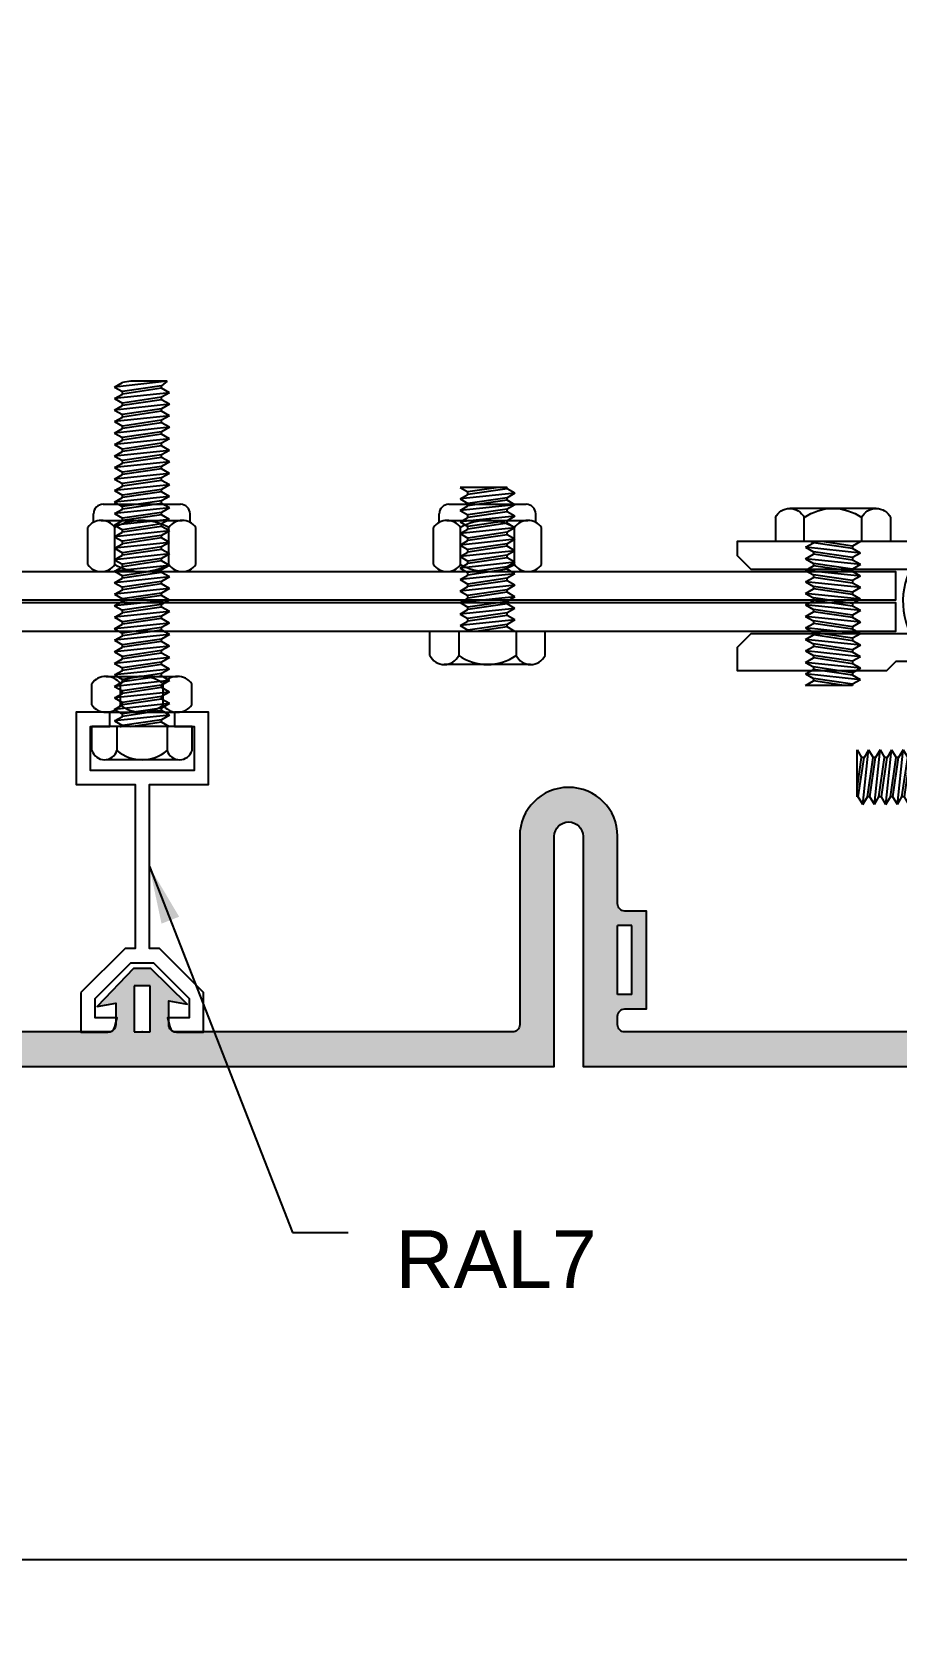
# Model space of a CAD drawing. Header units: inches. Extents: x 1.1 to 34.9, y -16.7 to 21.6.
# Drawn here: x 24.86 to 28.61, y -16.69 to -9.69 of the extents above; entities that cross this region are included whole.
import ezdxf

# ---------------------------------------------------------------- set-up
doc = ezdxf.new("R2010")
doc.units = ezdxf.units.IN
doc.header["$MEASUREMENT"] = 0
for name, color, linetype in [('Anchors', 4, 'Continuous'), ('Dimensions', 3, 'Continuous'), ('Fillers', 2, 'Continuous'), ('Metals', 7, 'Continuous'), ('Text', 2, 'Continuous')]:
    doc.layers.add(name, color=color, linetype=linetype)
doc.styles.add('Arial', font='arial.ttf')
doc.dimstyles.new('Arial', dxfattribs={"dimtxt": 0.25, "dimasz": 0.25, "dimexe": 0.25, "dimexo": 0.25, "dimgap": 0.25, "dimtad": 0, "dimtih": 1, "dimtoh": 1, "dimdec": 4, "dimzin": 0, "dimdsep": 46, "dimlunit": 4, "dimtxsty": 'Arial', "dimcen": 0.25, "dimadec": 0, "dimazin": 0, "dimtfac": 1, "dimtdec": 4, "dimtofl": 0, "dimtmove": 0, "dimatfit": 3, "dimfxl": 0, "dimfrac": 2, "dimtolj": 1, "dimtzin": 0, "dimarcsym": 0})

# ---------------------------------------------------------------- blocks, each defined once
blk = doc.blocks.new('*D0')
at = {"layer": 'Defpoints', "color": 0}
for p in [(13.3342, -14.1766), (29.3342, -14.1766), (29.3342, -16.3191)]:
    blk.add_point(p, dxfattribs=at)
at = {"layer": 'Dimensions', "color": 0, "lineweight": -2}
for p, q in [((13.3342, -14.4266), (13.3342, -16.5691)), ((29.3342, -14.4266), (29.3342, -16.5691)), ((13.5842, -16.3191), (20.3677, -16.3191)), ((29.0842, -16.3191), (22.3007, -16.3191))]:
    blk.add_line(p, q, dxfattribs=at)
at = {"layer": 'Dimensions', "color": 0}
for points in [[(13.5842, -16.2774), (13.5842, -16.3607), (13.3342, -16.3191)], [(29.0842, -16.2774), (29.0842, -16.3607), (29.3342, -16.3191)]]:
    blk.add_solid(points, dxfattribs=at)
at = {"layer": 'Dimensions', "color": 0, "insert": (21.3342, -16.3191), "char_height": 0.25, "attachment_point": 5, "style": 'Arial'}
blk.add_mtext('\\A1;1\'-4"\\P [406mm]', dxfattribs=at)
blk = doc.blocks.new('ral7')
blk.add_lwpolyline([(1.8814, -0.6283), (1.8814, -0.8005), (1.7648, -0.8005, -0.339454), (1.7348, -0.7775), (1.7244, -0.7385), (1.8194, -0.7385), (1.8194, -0.654), (1.6644, -0.499), (1.5663, -0.499), (1.4114, -0.654), (1.4114, -0.7385), (1.5064, -0.7385), (1.4959, -0.7775, -0.339454), (1.466, -0.8005), (1.3494, -0.8005), (1.3494, -0.6283), (1.5407, -0.437), (1.5844, -0.437), (1.5844, 0.2745), (1.3284, 0.2745), (1.3284, 0.5885), (1.4754, 0.5885), (1.4754, 0.5265), (1.3904, 0.5265), (1.3904, 0.3365), (1.8404, 0.3365), (1.8404, 0.5265), (1.7554, 0.5265), (1.7554, 0.5885), (1.9024, 0.5885), (1.9024, 0.2745), (1.6464, 0.2745), (1.6464, -0.437), (1.6901, -0.437)], format="xyb", close=True)
blk = doc.blocks.new('SILW800')
h = blk.add_hatch(color=256)
h.paths.add_polyline_path([(8.4385, 6.1667, -1), (8.5635, 6.1667), (8.5635, 5.1672), (10.6495, 5.1672), (10.6495, 5.3172), (10.4985, 5.3172, -0.414214), (10.4675, 5.3482), (10.4675, 5.4422), (10.5475, 5.4272), (10.39, 5.5922), (10.315, 5.5922), (10.1575, 5.4372), (10.2375, 5.4522), (10.2375, 5.3482, -0.414214), (10.2065, 5.3172), (8.7445, 5.3172, -0.414214), (8.7135, 5.3482), (8.7135, 5.3862, -0.414214), (8.7445, 5.4172), (8.8367, 5.4172), (8.8385, 5.419), (8.8385, 5.837), (8.8333, 5.8422), (8.7445, 5.8422, -0.414214), (8.7135, 5.8732), (8.7135, 6.1667, 1), (8.2885, 6.1667), (8.2885, 5.3482, -0.414214), (8.2575, 5.3172), (6.7955, 5.3172, -0.414214), (6.7645, 5.3482), (6.7645, 5.4422), (6.8445, 5.4272), (6.687, 5.5922), (6.612, 5.5922), (6.4545, 5.4372), (6.5345, 5.4522), (6.5345, 5.3482, -0.414214), (6.5035, 5.3172), (5.0415, 5.3172, -0.414214), (5.0105, 5.3482), (5.0105, 6.1667, 0.595676), (4.6818, 6.3447), (4.62, 6.2828, 0.14555), (4.5855, 6.1667), (4.5855, 5.8732, -0.414214), (4.5545, 5.8422), (4.4605, 5.8422), (4.4605, 5.4172), (4.5545, 5.4172, -0.414214), (4.5855, 5.3862), (4.5855, 5.3482, -0.414214), (4.5545, 5.3172), (3.0925, 5.3172, -0.414214), (3.0615, 5.3482), (3.0615, 5.4522), (3.139, 5.4377), (3.0162, 5.5605), (2.984, 5.5922), (2.9129, 5.5922), (2.8261, 5.5054), (2.7515, 5.4272), (2.8315, 5.4422), (2.8315, 5.3482, -0.414214), (2.8005, 5.3172), (2.6495, 5.3172), (2.6495, 5.1672), (4.7355, 5.1672), (4.7355, 6.1667, -1), (4.8605, 6.1667), (4.8605, 5.1672), (8.4385, 5.1672)])
h.paths.add_polyline_path([(6.6845, 5.3172), (6.6145, 5.3172), (6.6145, 5.5172), (6.6845, 5.5172)], flags=17)
h.paths.add_polyline_path([(8.7135, 5.4797), (8.7135, 5.7797), (8.776, 5.7797), (8.776, 5.4797)], flags=16)
h.paths.add_polyline_path([(4.5855, 5.4797), (4.523, 5.4797), (4.523, 5.7797), (4.5855, 5.7797)], flags=16)
h.paths.add_polyline_path([(10.3175, 5.3172), (10.3175, 5.5172), (10.3875, 5.5172), (10.3875, 5.3172)], flags=17)
h.paths.add_polyline_path([(2.9815, 5.3172), (2.9115, 5.3172), (2.9115, 5.5172), (2.9815, 5.5172)], flags=17)
for p, q in [((8.8385, 5.837), (8.8333, 5.8422)), ((4.523, 5.4797), (4.523, 5.7797)), ((4.523, 5.7797), (4.5855, 5.7797)), ((4.5855, 5.4797), (4.5855, 5.7797)), ((8.7135, 5.4797), (8.7135, 5.7797)), ((8.776, 5.7797), (8.7135, 5.7797)), ((8.776, 5.4797), (8.776, 5.7797)), ((2.9115, 5.5172), (2.9815, 5.5172)), ((2.9115, 5.3172), (2.9115, 5.5172)), ((2.9815, 5.3172), (2.9815, 5.5172)), ((4.523, 5.4797), (4.5855, 5.4797)), ((6.6145, 5.5172), (6.6845, 5.5172)), ((6.6145, 5.3172), (6.6145, 5.5172)), ((6.6845, 5.5172), (6.6845, 5.3172)), ((8.776, 5.4797), (8.7135, 5.4797)), ((10.3175, 5.5172), (10.3875, 5.5172)), ((10.3175, 5.3172), (10.3175, 5.5172)), ((10.3875, 5.5172), (10.3875, 5.3172)), ((8.8367, 5.4172), (8.8385, 5.419)), ((2.9115, 5.3172), (2.9815, 5.3172)), ((6.6845, 5.3172), (6.6145, 5.3172)), ((10.3875, 5.3172), (10.3175, 5.3172))]:
    blk.add_line(p, q)
blk.add_lwpolyline([(2.6495, 5.1672), (2.6495, 5.3172), (2.8005, 5.3172, 0.414214), (2.8315, 5.3482), (2.8315, 5.4422), (2.7515, 5.4272), (2.909, 5.5922), (2.984, 5.5922), (3.1415, 5.4372), (3.0615, 5.4522), (3.0615, 5.3482, 0.414214), (3.0925, 5.3172), (4.5545, 5.3172, 0.414214), (4.5855, 5.3482), (4.5855, 5.3862, 0.414214), (4.5545, 5.4172), (4.4605, 5.4172), (4.4605, 5.8422), (4.5545, 5.8422, 0.414214), (4.5855, 5.8732), (4.5855, 6.1667, -1), (5.0105, 6.1667), (5.0105, 5.3482, 0.414214), (5.0415, 5.3172), (6.5035, 5.3172, 0.414214), (6.5345, 5.3482), (6.5345, 5.4522), (6.4545, 5.4372), (6.612, 5.5922), (6.687, 5.5922), (6.8445, 5.4272), (6.7645, 5.4422), (6.7645, 5.3482, 0.414214), (6.7955, 5.3172), (8.2575, 5.3172, 0.414214), (8.2885, 5.3482), (8.2885, 6.1667, -1), (8.7135, 6.1667), (8.7135, 5.8732, 0.414214), (8.7445, 5.8422), (8.8385, 5.8422), (8.8385, 5.4172), (8.7445, 5.4172, 0.414214), (8.7135, 5.3862), (8.7135, 5.3482, 0.414214), (8.7445, 5.3172), (10.2065, 5.3172, 0.414214), (10.2375, 5.3482), (10.2375, 5.4522), (10.1575, 5.4372), (10.315, 5.5922), (10.39, 5.5922), (10.5475, 5.4272), (10.4675, 5.4422), (10.4675, 5.3482, 0.414214), (10.4985, 5.3172), (10.6495, 5.3172), (10.6495, 5.1672), (8.5635, 5.1672), (8.5635, 6.1667, 1), (8.4385, 6.1667), (8.4385, 5.1672), (4.8605, 5.1672), (4.8605, 6.1667, 1), (4.7355, 6.1667), (4.7355, 5.1672)], format="xyb", close=True)
blk.add_point((6.6495, 5.3172))
blk = doc.blocks.new('H1458S')
for p, q in [((-0.1875, 0.144), (0.1875, 0.144)), ((-0.25, 0.104), (-0.25, 0)), ((-0.125, 0), (-0.125, 0.104)), ((0.125, 0), (0.125, 0.104)), ((0.25, 0.104), (0.25, 0)), ((-0.25, 0), (0.25, 0)), ((-0.119, 0), (-0.085, -0.0196)), ((-0.085, -0.0196), (0.0485, 0)), ((-0.119, -0.05), (0.119, -0.025)), ((-0.119, -0.05), (-0.085, -0.0304)), ((-0.119, -0.05), (-0.085, -0.0696)), ((-0.085, -0.0304), (0.085, -0.0054)), ((-0.085, -0.0196), (-0.085, -0.0304)), ((-0.085, -0.0696), (0.085, -0.0446)), ((-0.085, -0.0804), (0.085, -0.0554)), ((-0.085, -0.0696), (-0.085, -0.0804)), ((0.0943, 0), (0.085, -0.0054)), ((0.119, -0.025), (0.085, -0.0054)), ((0.119, -0.025), (0.085, -0.0446)), ((0.085, -0.0446), (0.085, -0.0554)), ((0.119, -0.075), (0.085, -0.0554)), ((-0.119, -0.1), (0.119, -0.075)), ((-0.119, -0.1), (-0.085, -0.0804)), ((-0.119, -0.1), (-0.085, -0.1196)), ((-0.119, -0.15), (0.119, -0.125)), ((-0.119, -0.15), (-0.085, -0.1304)), ((-0.085, -0.1196), (0.085, -0.0946)), ((-0.085, -0.1304), (0.085, -0.1054)), ((-0.085, -0.1196), (-0.085, -0.1304)), ((0.119, -0.075), (0.085, -0.0946)), ((0.085, -0.0946), (0.085, -0.1054)), ((0.119, -0.125), (0.085, -0.1054)), ((0.119, -0.125), (0.085, -0.1446)), ((-0.119, -0.15), (-0.085, -0.1696)), ((-0.119, -0.2), (0.119, -0.175)), ((-0.119, -0.2), (-0.085, -0.1804)), ((-0.119, -0.2), (-0.085, -0.2196)), ((-0.085, -0.1696), (0.085, -0.1446)), ((-0.085, -0.1804), (0.085, -0.1554)), ((-0.085, -0.1696), (-0.085, -0.1804)), ((-0.085, -0.2196), (0.085, -0.1946)), ((-0.085, -0.2304), (0.085, -0.2054)), ((0.085, -0.1446), (0.085, -0.1554)), ((0.119, -0.175), (0.085, -0.1554)), ((0.119, -0.175), (0.085, -0.1946)), ((0.085, -0.1946), (0.085, -0.2054)), ((0.119, -0.225), (0.085, -0.2054)), ((-0.119, -0.25), (0.119, -0.225)), ((-0.119, -0.25), (-0.085, -0.2304)), ((-0.119, -0.25), (-0.085, -0.2696)), ((-0.119, -0.3), (0.119, -0.275)), ((-0.085, -0.2196), (-0.085, -0.2304)), ((-0.085, -0.2696), (0.085, -0.2446)), ((-0.085, -0.2804), (0.085, -0.2554)), ((-0.085, -0.2696), (-0.085, -0.2804)), ((0.119, -0.225), (0.085, -0.2446)), ((0.085, -0.2446), (0.085, -0.2554)), ((0.119, -0.275), (0.085, -0.2554)), ((0.119, -0.275), (0.085, -0.2946)), ((-0.119, -0.3), (-0.085, -0.2804)), ((-0.119, -0.3), (-0.085, -0.3196)), ((-0.119, -0.35), (0.119, -0.325)), ((-0.119, -0.35), (-0.085, -0.3304)), ((-0.119, -0.35), (-0.085, -0.3696)), ((-0.085, -0.3196), (0.085, -0.2946)), ((-0.085, -0.3304), (0.085, -0.3054)), ((-0.085, -0.3196), (-0.085, -0.3304)), ((-0.085, -0.3696), (0.085, -0.3446)), ((0.085, -0.2946), (0.085, -0.3054)), ((0.119, -0.325), (0.085, -0.3054)), ((0.119, -0.325), (0.085, -0.3446)), ((0.085, -0.3446), (0.085, -0.3554)), ((-0.119, -0.4), (0.119, -0.375)), ((-0.119, -0.4), (-0.085, -0.3804)), ((-0.119, -0.4), (-0.085, -0.4196)), ((-0.085, -0.3804), (0.085, -0.3554)), ((-0.085, -0.3696), (-0.085, -0.3804)), ((-0.085, -0.4196), (0.085, -0.3946)), ((-0.085, -0.4304), (0.085, -0.4054)), ((-0.085, -0.4196), (-0.085, -0.4304)), ((0.119, -0.375), (0.085, -0.3554)), ((0.119, -0.375), (0.085, -0.3946)), ((0.085, -0.3946), (0.085, -0.4054)), ((0.119, -0.425), (0.085, -0.4054)), ((-0.119, -0.45), (0.119, -0.425)), ((-0.119, -0.45), (-0.085, -0.4304)), ((-0.119, -0.45), (-0.085, -0.4696)), ((-0.119, -0.5), (0.119, -0.475)), ((-0.119, -0.5), (-0.085, -0.4804)), ((-0.085, -0.4696), (0.085, -0.4446)), ((-0.085, -0.4804), (0.085, -0.4554)), ((-0.085, -0.4696), (-0.085, -0.4804)), ((0.119, -0.425), (0.085, -0.4446)), ((0.085, -0.4446), (0.085, -0.4554)), ((0.119, -0.475), (0.085, -0.4554)), ((0.119, -0.475), (0.085, -0.4946)), ((-0.119, -0.5), (-0.085, -0.5196)), ((-0.119, -0.55), (0.119, -0.525)), ((-0.119, -0.55), (-0.085, -0.5304)), ((-0.119, -0.55), (-0.085, -0.5696)), ((-0.085, -0.5196), (0.085, -0.4946)), ((-0.085, -0.5304), (0.085, -0.5054)), ((-0.085, -0.5196), (-0.085, -0.5304)), ((-0.085, -0.5696), (0.085, -0.5446)), ((-0.085, -0.5804), (0.085, -0.5554)), ((0.085, -0.4946), (0.085, -0.5054)), ((0.119, -0.525), (0.085, -0.5054)), ((0.119, -0.525), (0.085, -0.5446)), ((0.085, -0.5446), (0.085, -0.5554)), ((0.119, -0.575), (0.085, -0.5554)), ((-0.119, -0.6), (0.119, -0.575)), ((-0.119, -0.6), (-0.085, -0.5804)), ((-0.119, -0.6), (-0.085, -0.6196)), ((-0.085, -0.5696), (-0.085, -0.5804)), ((-0.085, -0.6196), (0.085, -0.5946)), ((-0.085, -0.6196), (-0.085, -0.625)), ((-0.085, -0.625), (0.119, -0.625)), ((-0.0485, -0.625), (0.085, -0.6054)), ((0.119, -0.575), (0.085, -0.5946)), ((0.085, -0.5946), (0.085, -0.6054)), ((0.119, -0.625), (0.085, -0.6054))]:
    blk.add_line(p, q)
for centre, radius, start, end in [((-0.1875, 0.0752), 0.0688, 24.76151, 155.23849), ((0, -0.0713), 0.2153, 54.51066, 125.48934), ((0.1875, 0.0752), 0.0688, 24.76151, 155.23849)]:
    blk.add_arc(centre, radius, start, end)
blk = doc.blocks.new('H1458 TURNED')
for p, q in [((2.0034, 22.6635), (1.8594, 22.6635)), ((1.8594, 22.2135), (1.8594, 22.6635)), ((2.0034, 22.2135), (2.0034, 22.6635)), ((2.0034, 22.5319), (2.0087, 22.5226)), ((2.0284, 22.5566), (2.0087, 22.5226)), ((2.0337, 22.3526), (2.0087, 22.5226)), ((2.0284, 22.5566), (2.048, 22.5226)), ((2.0534, 22.3186), (2.0284, 22.5566)), ((2.073, 22.3526), (2.048, 22.5226)), ((2.048, 22.5226), (2.0587, 22.5226)), ((2.0784, 22.5566), (2.0587, 22.5226)), ((2.0837, 22.3526), (2.0587, 22.5226)), ((2.0784, 22.5566), (2.098, 22.5226)), ((2.1034, 22.3186), (2.0784, 22.5566)), ((2.123, 22.3526), (2.098, 22.5226)), ((2.098, 22.5226), (2.1087, 22.5226)), ((2.1284, 22.5566), (2.1087, 22.5226)), ((2.1337, 22.3526), (2.1087, 22.5226)), ((2.1284, 22.5566), (2.148, 22.5226)), ((2.1534, 22.3186), (2.1284, 22.5566)), ((2.173, 22.3526), (2.148, 22.5226)), ((2.148, 22.5226), (2.1587, 22.5226)), ((2.1784, 22.5566), (2.1587, 22.5226)), ((2.1837, 22.3526), (2.1587, 22.5226)), ((2.1784, 22.5566), (2.198, 22.5226)), ((2.2034, 22.3186), (2.1784, 22.5566)), ((2.223, 22.3526), (2.198, 22.5226)), ((2.198, 22.5226), (2.2087, 22.5226)), ((2.2284, 22.5566), (2.2087, 22.5226)), ((2.2337, 22.3526), (2.2087, 22.5226)), ((2.2284, 22.5566), (2.248, 22.5226)), ((2.2534, 22.3186), (2.2284, 22.5566)), ((2.273, 22.3526), (2.248, 22.5226)), ((2.248, 22.5226), (2.2587, 22.5226)), ((2.2784, 22.5566), (2.2587, 22.5226)), ((2.2837, 22.3526), (2.2587, 22.5226)), ((2.2784, 22.5566), (2.298, 22.5226)), ((2.3034, 22.3186), (2.2784, 22.5566)), ((2.298, 22.5226), (2.3087, 22.5226)), ((2.323, 22.3526), (2.298, 22.5226)), ((2.3284, 22.5566), (2.3087, 22.5226)), ((2.3337, 22.3526), (2.3087, 22.5226)), ((2.3284, 22.5566), (2.348, 22.5226)), ((2.3534, 22.3186), (2.3284, 22.5566)), ((2.373, 22.3526), (2.348, 22.5226)), ((2.348, 22.5226), (2.3587, 22.5226)), ((2.3784, 22.5566), (2.3587, 22.5226)), ((2.3837, 22.3526), (2.3587, 22.5226)), ((2.3784, 22.5566), (2.398, 22.5226)), ((2.4034, 22.3186), (2.3784, 22.5566)), ((2.423, 22.3526), (2.398, 22.5226)), ((2.398, 22.5226), (2.4087, 22.5226)), ((2.4284, 22.5566), (2.4087, 22.5226)), ((2.4337, 22.3526), (2.4087, 22.5226)), ((2.4284, 22.5566), (2.448, 22.5226)), ((2.4534, 22.3186), (2.4284, 22.5566)), ((2.473, 22.3526), (2.448, 22.5226)), ((2.448, 22.5226), (2.4587, 22.5226)), ((2.4784, 22.5566), (2.4587, 22.5226)), ((2.4837, 22.3526), (2.4587, 22.5226)), ((2.4784, 22.5566), (2.498, 22.5226)), ((2.5034, 22.3186), (2.4784, 22.5566)), ((2.523, 22.3526), (2.498, 22.5226)), ((2.498, 22.5226), (2.5087, 22.5226)), ((2.5284, 22.5566), (2.5087, 22.5226)), ((2.5337, 22.3526), (2.5087, 22.5226)), ((2.5284, 22.5566), (2.548, 22.5226)), ((2.5534, 22.3186), (2.5284, 22.5566)), ((2.573, 22.3526), (2.548, 22.5226)), ((2.548, 22.5226), (2.5587, 22.5226)), ((2.5784, 22.5566), (2.5587, 22.5226)), ((2.5837, 22.3526), (2.5587, 22.5226)), ((2.5784, 22.5566), (2.598, 22.5226)), ((2.6034, 22.3186), (2.5784, 22.5566)), ((2.598, 22.5226), (2.6087, 22.5226)), ((2.623, 22.3526), (2.598, 22.5226)), ((2.6284, 22.5566), (2.6087, 22.5226)), ((2.6284, 22.3891), (2.6087, 22.5226)), ((2.6284, 22.3526), (2.6284, 22.5566)), ((1.8994, 22.4385), (2.0034, 22.4385)), ((2.023, 22.3526), (2.0034, 22.4861)), ((2.0034, 22.3186), (2.023, 22.3526)), ((2.023, 22.3526), (2.0337, 22.3526)), ((2.0534, 22.3186), (2.0337, 22.3526)), ((2.0534, 22.3186), (2.073, 22.3526)), ((2.073, 22.3526), (2.0837, 22.3526)), ((2.1034, 22.3186), (2.0837, 22.3526)), ((2.1034, 22.3186), (2.123, 22.3526)), ((2.123, 22.3526), (2.1337, 22.3526)), ((2.1534, 22.3186), (2.1337, 22.3526)), ((2.1534, 22.3186), (2.173, 22.3526)), ((2.173, 22.3526), (2.1837, 22.3526)), ((2.2034, 22.3186), (2.1837, 22.3526)), ((2.2034, 22.3186), (2.223, 22.3526)), ((2.223, 22.3526), (2.2337, 22.3526)), ((2.2534, 22.3186), (2.2337, 22.3526)), ((2.2534, 22.3186), (2.273, 22.3526)), ((2.273, 22.3526), (2.2837, 22.3526)), ((2.3034, 22.3186), (2.2837, 22.3526)), ((2.3034, 22.3186), (2.323, 22.3526)), ((2.323, 22.3526), (2.3337, 22.3526)), ((2.3534, 22.3186), (2.3337, 22.3526)), ((2.3534, 22.3186), (2.373, 22.3526)), ((2.373, 22.3526), (2.3837, 22.3526)), ((2.4034, 22.3186), (2.3837, 22.3526)), ((2.4034, 22.3186), (2.423, 22.3526)), ((2.423, 22.3526), (2.4337, 22.3526)), ((2.4534, 22.3186), (2.4337, 22.3526)), ((2.4534, 22.3186), (2.473, 22.3526)), ((2.473, 22.3526), (2.4837, 22.3526)), ((2.5034, 22.3186), (2.4837, 22.3526)), ((2.5034, 22.3186), (2.523, 22.3526)), ((2.523, 22.3526), (2.5337, 22.3526)), ((2.5534, 22.3186), (2.5337, 22.3526)), ((2.5534, 22.3186), (2.573, 22.3526)), ((2.573, 22.3526), (2.5837, 22.3526)), ((2.6034, 22.3186), (2.5837, 22.3526)), ((2.6034, 22.3186), (2.623, 22.3526)), ((2.623, 22.3526), (2.6284, 22.3526)), ((2.0034, 22.2135), (1.8594, 22.2135)), ((2.0034, 22.2135), (1.8994, 22.2135))]:
    blk.add_line(p, q)
for centre in [(2.0356, 22.551), (2.0356, 22.326)]:
    blk.add_arc(centre, 0.1767, 140.45392, 219.54608)
blk = doc.blocks.new('BL14B & C + ALL THREAD AND NUT')
for points in [[(3.1267, 22.8225), (3.0584, 22.8619), (3.0584, 23.1219, -0.414214), (3.0984, 23.1619), (3.1784, 23.1619, -0.414214), (3.2184, 23.1219), (3.2184, 23.0319), (3.4598, 23.0319, -0.678595), (3.4734, 22.4373), (3.4734, 21.5319), (3.1234, 21.5319), (3.1234, 21.6119), (3.3234, 21.6119), (3.3234, 22.4119), (3.1934, 22.4119), (3.1934, 22.3519, -0.414214), (3.1534, 22.3119), (3.0984, 22.3119, -0.414214), (3.0584, 22.3519), (3.0584, 22.6019), (3.1267, 22.6413)], [(3.0898, 22.7585, -0.074148), (3.1088, 22.8328)], [(3.1088, 22.631, -0.074148), (3.0898, 22.7053)]]:
    blk.add_lwpolyline(points, format="xyb")
for points in [[(3.5349, 22.9919), (4.3884, 22.9919), (4.3884, 22.9319), (4.3284, 22.8719), (3.6362, 22.8719)], [(3.6362, 22.5919), (4.3284, 22.5919), (4.3884, 22.5319), (4.3884, 22.4319), (3.7384, 22.4319), (3.6984, 22.4719), (3.5349, 22.4719)]]:
    blk.add_lwpolyline(points)
blk.add_lwpolyline([(3.2114, 22.9692), (3.0744, 22.7319), (3.2114, 22.4946), (3.4854, 22.4946), (3.6224, 22.7319), (3.4854, 22.9692)], close=True)
blk.add_circle((3.3484, 22.7319), 0.113)
blk = doc.blocks.new('HLN14S')
for p, q in [((-0.1678, 0.292), (0.1678, 0.292)), ((-0.2096, 0.2133), (-0.2096, 0.2502)), ((-0.1759, 0.2217), (0.1759, 0.2217)), ((0.2096, 0.2133), (0.2096, 0.2502)), ((-0.2345, 0.03), (-0.2345, 0.1917)), ((-0.1173, 0.03), (-0.1173, 0.1917)), ((0.1172, 0.03), (0.1172, 0.1917)), ((0.2345, 0.03), (0.2345, 0.1917)), ((-0.1759, 0), (0.1759, 0))]:
    blk.add_line(p, q)
for centre, radius, start, end in [((-0.1678, 0.2502), 0.0418, 90, 180), ((0.1678, 0.2502), 0.0418, 0, 90), ((-0.1759, 0.1494), 0.0723, 35.77511, 144.22489), ((0, -0.0223), 0.244, 61.28133, 118.71867), ((0.1759, 0.1494), 0.0723, 35.77511, 144.22489), ((-0.1759, 0.0723), 0.0723, 215.77511, 324.22489), ((0, 0.244), 0.244, 241.28133, 298.71867), ((0.1759, 0.0723), 0.0723, 215.77511, 324.22489)]:
    blk.add_arc(centre, radius, start, end)
blk = doc.blocks.new('H14112')
for p, q in [((-0.155, 0.1436), (0.155, 0.1436)), ((-0.2175, 0.1036), (-0.2175, -0.0004)), ((-0.1088, -0.0004), (-0.1088, 0.1036)), ((0.1088, -0.0004), (0.1088, 0.1036)), ((0.2175, 0.1036), (0.2175, -0.0004)), ((-0.119, 0), (-0.085, -0.0196)), ((-0.085, -0.0196), (0.0485, 0)), ((0.0943, 0), (0.085, -0.0054)), ((-0.2175, -0.0004), (0.2175, -0.0004)), ((-0.119, -0.05), (0.119, -0.025)), ((-0.119, -0.05), (-0.085, -0.0304)), ((-0.119, -0.05), (-0.085, -0.0696)), ((-0.085, -0.0304), (0.085, -0.0054)), ((-0.085, -0.0196), (-0.085, -0.0304)), ((-0.085, -0.0696), (0.085, -0.0446)), ((-0.085, -0.0804), (0.085, -0.0554)), ((-0.085, -0.0696), (-0.085, -0.0804)), ((0.119, -0.025), (0.085, -0.0054)), ((0.119, -0.025), (0.085, -0.0446)), ((0.085, -0.0446), (0.085, -0.0554)), ((0.119, -0.075), (0.085, -0.0554)), ((-0.119, -0.1), (0.119, -0.075)), ((-0.119, -0.1), (-0.085, -0.0804)), ((-0.119, -0.1), (-0.085, -0.1196)), ((-0.119, -0.15), (0.119, -0.125)), ((-0.119, -0.15), (-0.085, -0.1304)), ((-0.085, -0.1196), (0.085, -0.0946)), ((-0.085, -0.1304), (0.085, -0.1054)), ((-0.085, -0.1196), (-0.085, -0.1304)), ((0.119, -0.075), (0.085, -0.0946)), ((0.085, -0.0946), (0.085, -0.1054)), ((0.119, -0.125), (0.085, -0.1054)), ((0.119, -0.125), (0.085, -0.1446)), ((-0.119, -0.15), (-0.085, -0.1696)), ((-0.119, -0.2), (0.119, -0.175)), ((-0.119, -0.2), (-0.085, -0.1804)), ((-0.119, -0.2), (-0.085, -0.2196)), ((-0.085, -0.1696), (0.085, -0.1446)), ((-0.085, -0.1804), (0.085, -0.1554)), ((-0.085, -0.1696), (-0.085, -0.1804)), ((-0.085, -0.2196), (0.085, -0.1946)), ((-0.085, -0.2304), (0.085, -0.2054)), ((0.085, -0.1446), (0.085, -0.1554)), ((0.119, -0.175), (0.085, -0.1554)), ((0.119, -0.175), (0.085, -0.1946)), ((0.085, -0.1946), (0.085, -0.2054)), ((0.119, -0.225), (0.085, -0.2054)), ((-0.119, -0.25), (0.119, -0.225)), ((-0.119, -0.25), (-0.085, -0.2304)), ((-0.119, -0.25), (-0.085, -0.2696)), ((-0.119, -0.3), (0.119, -0.275)), ((-0.085, -0.2196), (-0.085, -0.2304)), ((-0.085, -0.2696), (0.085, -0.2446)), ((-0.085, -0.2804), (0.085, -0.2554)), ((-0.085, -0.2696), (-0.085, -0.2804)), ((0.119, -0.225), (0.085, -0.2446)), ((0.085, -0.2446), (0.085, -0.2554)), ((0.119, -0.275), (0.085, -0.2554)), ((0.119, -0.275), (0.085, -0.2946)), ((-0.119, -0.3), (-0.085, -0.2804)), ((-0.119, -0.3), (-0.085, -0.3196)), ((-0.119, -0.35), (0.119, -0.325)), ((-0.119, -0.35), (-0.085, -0.3304)), ((-0.119, -0.35), (-0.085, -0.3696)), ((-0.085, -0.3196), (0.085, -0.2946)), ((-0.085, -0.3304), (0.085, -0.3054)), ((-0.085, -0.3196), (-0.085, -0.3304)), ((-0.085, -0.3696), (0.085, -0.3446)), ((0.085, -0.2946), (0.085, -0.3054)), ((0.119, -0.325), (0.085, -0.3054)), ((0.119, -0.325), (0.085, -0.3446)), ((0.085, -0.3446), (0.085, -0.3554)), ((-0.119, -0.4), (0.119, -0.375)), ((-0.119, -0.4), (-0.085, -0.3804)), ((-0.119, -0.4), (-0.085, -0.4196)), ((-0.085, -0.3804), (0.085, -0.3554)), ((-0.085, -0.3696), (-0.085, -0.3804)), ((-0.085, -0.4196), (0.085, -0.3946)), ((-0.085, -0.4304), (0.085, -0.4054)), ((-0.085, -0.4196), (-0.085, -0.4304)), ((0.119, -0.375), (0.085, -0.3554)), ((0.119, -0.375), (0.085, -0.3946)), ((0.085, -0.3946), (0.085, -0.4054)), ((0.119, -0.425), (0.085, -0.4054)), ((-0.119, -0.45), (0.119, -0.425)), ((-0.119, -0.45), (-0.085, -0.4304)), ((-0.119, -0.45), (-0.085, -0.4696)), ((-0.119, -0.5), (0.119, -0.475)), ((-0.119, -0.5), (-0.085, -0.4804)), ((-0.085, -0.4696), (0.085, -0.4446)), ((-0.085, -0.4804), (0.085, -0.4554)), ((-0.085, -0.4696), (-0.085, -0.4804)), ((0.119, -0.425), (0.085, -0.4446)), ((0.085, -0.4446), (0.085, -0.4554)), ((0.119, -0.475), (0.085, -0.4554)), ((0.119, -0.475), (0.085, -0.4946)), ((-0.119, -0.5), (-0.085, -0.5196)), ((-0.119, -0.55), (0.119, -0.525)), ((-0.119, -0.55), (-0.085, -0.5304)), ((-0.119, -0.55), (-0.085, -0.5696)), ((-0.085, -0.5196), (0.085, -0.4946)), ((-0.085, -0.5304), (0.085, -0.5054)), ((-0.085, -0.5196), (-0.085, -0.5304)), ((-0.085, -0.5696), (0.085, -0.5446)), ((-0.085, -0.5804), (0.085, -0.5554)), ((0.085, -0.4946), (0.085, -0.5054)), ((0.119, -0.525), (0.085, -0.5054)), ((0.119, -0.525), (0.085, -0.5446)), ((0.085, -0.5446), (0.085, -0.5554)), ((0.119, -0.575), (0.085, -0.5554)), ((-0.119, -0.6), (0.119, -0.575)), ((-0.119, -0.6), (-0.085, -0.5804)), ((-0.119, -0.6), (-0.085, -0.6196)), ((-0.119, -0.65), (0.119, -0.625)), ((-0.119, -0.65), (-0.085, -0.6304)), ((-0.085, -0.5696), (-0.085, -0.5804)), ((-0.085, -0.6196), (0.085, -0.5946)), ((-0.085, -0.6304), (0.085, -0.6054)), ((-0.085, -0.6196), (-0.085, -0.6304)), ((0.119, -0.575), (0.085, -0.5946)), ((0.085, -0.5946), (0.085, -0.6054)), ((0.119, -0.625), (0.085, -0.6054)), ((0.119, -0.625), (0.085, -0.6446)), ((-0.119, -0.65), (-0.085, -0.6696)), ((-0.119, -0.7), (0.119, -0.675)), ((-0.119, -0.7), (-0.085, -0.6804)), ((-0.119, -0.7), (-0.085, -0.7196)), ((-0.085, -0.6696), (0.085, -0.6446)), ((-0.085, -0.6804), (0.085, -0.6554)), ((-0.085, -0.6696), (-0.085, -0.6804)), ((-0.085, -0.7196), (0.085, -0.6946)), ((0.085, -0.6446), (0.085, -0.6554)), ((0.119, -0.675), (0.085, -0.6554)), ((0.119, -0.675), (0.085, -0.6946)), ((0.085, -0.6946), (0.085, -0.7054)), ((-0.119, -0.75), (0.119, -0.725)), ((-0.119, -0.75), (-0.085, -0.7304)), ((-0.119, -0.75), (-0.085, -0.7696)), ((-0.085, -0.7304), (0.085, -0.7054)), ((-0.085, -0.7196), (-0.085, -0.7304)), ((-0.085, -0.7696), (0.085, -0.7446)), ((-0.085, -0.7804), (0.085, -0.7554)), ((-0.085, -0.7696), (-0.085, -0.7804)), ((0.119, -0.725), (0.085, -0.7054)), ((0.119, -0.725), (0.085, -0.7446)), ((0.085, -0.7446), (0.085, -0.7554)), ((0.119, -0.775), (0.085, -0.7554)), ((-0.119, -0.8), (0.119, -0.775)), ((-0.119, -0.8), (-0.085, -0.7804)), ((-0.119, -0.8), (-0.085, -0.8196)), ((-0.119, -0.85), (0.119, -0.825)), ((-0.119, -0.85), (-0.085, -0.8304)), ((-0.085, -0.8196), (0.085, -0.7946)), ((-0.085, -0.8304), (0.085, -0.8054)), ((-0.085, -0.8196), (-0.085, -0.8304)), ((0.119, -0.775), (0.085, -0.7946)), ((0.085, -0.7946), (0.085, -0.8054)), ((0.119, -0.825), (0.085, -0.8054)), ((0.119, -0.825), (0.085, -0.8446)), ((-0.119, -0.85), (-0.085, -0.8696)), ((-0.119, -0.9), (0.119, -0.875)), ((-0.119, -0.9), (-0.085, -0.8804)), ((-0.119, -0.9), (-0.085, -0.9196)), ((-0.085, -0.8696), (0.085, -0.8446)), ((-0.085, -0.8804), (0.085, -0.8554)), ((-0.085, -0.8696), (-0.085, -0.8804)), ((-0.085, -0.9196), (0.085, -0.8946)), ((-0.085, -0.9304), (0.085, -0.9054)), ((0.085, -0.8446), (0.085, -0.8554)), ((0.119, -0.875), (0.085, -0.8554)), ((0.119, -0.875), (0.085, -0.8946)), ((0.085, -0.8946), (0.085, -0.9054)), ((0.119, -0.925), (0.085, -0.9054)), ((-0.119, -0.95), (0.119, -0.925)), ((-0.119, -0.95), (-0.085, -0.9304)), ((-0.119, -0.95), (-0.085, -0.9696)), ((-0.119, -1), (0.119, -0.975)), ((-0.119, -1), (-0.085, -0.9804)), ((-0.085, -0.9196), (-0.085, -0.9304)), ((-0.085, -0.9696), (0.085, -0.9446)), ((-0.085, -0.9804), (0.085, -0.9554)), ((-0.085, -0.9696), (-0.085, -0.9804)), ((0.119, -0.925), (0.085, -0.9446)), ((0.085, -0.9446), (0.085, -0.9554)), ((0.119, -0.975), (0.085, -0.9554)), ((0.119, -0.975), (0.085, -0.9946)), ((-0.119, -1), (-0.085, -1.0196)), ((-0.119, -1.05), (0.119, -1.025)), ((-0.119, -1.05), (-0.085, -1.0304)), ((-0.119, -1.05), (-0.085, -1.0696)), ((-0.085, -1.0196), (0.085, -0.9946)), ((-0.085, -1.0304), (0.085, -1.0054)), ((-0.085, -1.0196), (-0.085, -1.0304)), ((-0.085, -1.0696), (0.085, -1.0446)), ((0.085, -0.9946), (0.085, -1.0054)), ((0.119, -1.025), (0.085, -1.0054)), ((0.119, -1.025), (0.085, -1.0446)), ((0.085, -1.0446), (0.085, -1.0554)), ((-0.119, -1.1), (0.119, -1.075)), ((-0.119, -1.1), (-0.085, -1.0804)), ((-0.119, -1.1), (-0.085, -1.1196)), ((-0.085, -1.0804), (0.085, -1.0554)), ((-0.085, -1.0696), (-0.085, -1.0804)), ((-0.085, -1.1196), (0.085, -1.0946)), ((-0.085, -1.1304), (0.085, -1.1054)), ((-0.085, -1.1196), (-0.085, -1.1304)), ((0.119, -1.075), (0.085, -1.0554)), ((0.119, -1.075), (0.085, -1.0946)), ((0.085, -1.0946), (0.085, -1.1054)), ((0.119, -1.125), (0.085, -1.1054)), ((-0.119, -1.15), (0.119, -1.125)), ((-0.119, -1.15), (-0.085, -1.1304)), ((-0.119, -1.15), (-0.085, -1.1696)), ((-0.119, -1.2), (0.119, -1.175)), ((-0.119, -1.2), (-0.085, -1.1804)), ((-0.085, -1.1696), (0.085, -1.1446)), ((-0.085, -1.1804), (0.085, -1.1554)), ((-0.085, -1.1696), (-0.085, -1.1804)), ((0.119, -1.125), (0.085, -1.1446)), ((0.085, -1.1446), (0.085, -1.1554)), ((0.119, -1.175), (0.085, -1.1554)), ((0.119, -1.175), (0.085, -1.1946)), ((-0.119, -1.2), (-0.085, -1.2196)), ((-0.119, -1.25), (0.119, -1.225)), ((-0.119, -1.25), (-0.085, -1.2304)), ((-0.119, -1.25), (-0.085, -1.2696)), ((-0.085, -1.2196), (0.085, -1.1946)), ((-0.085, -1.2304), (0.085, -1.2054)), ((-0.085, -1.2196), (-0.085, -1.2304)), ((-0.085, -1.2696), (0.085, -1.2446)), ((-0.085, -1.2804), (0.085, -1.2554)), ((0.085, -1.1946), (0.085, -1.2054)), ((0.119, -1.225), (0.085, -1.2054)), ((0.119, -1.225), (0.085, -1.2446)), ((0.085, -1.2446), (0.085, -1.2554)), ((0.119, -1.275), (0.085, -1.2554)), ((-0.119, -1.3), (0.119, -1.275)), ((-0.119, -1.3), (-0.085, -1.2804)), ((-0.119, -1.3), (-0.085, -1.3196)), ((-0.119, -1.35), (0.119, -1.325)), ((-0.119, -1.35), (-0.085, -1.3304)), ((-0.085, -1.2696), (-0.085, -1.2804)), ((-0.085, -1.3196), (0.085, -1.2946)), ((-0.085, -1.3304), (0.085, -1.3054)), ((-0.085, -1.3196), (-0.085, -1.3304)), ((0.119, -1.275), (0.085, -1.2946)), ((0.085, -1.2946), (0.085, -1.3054)), ((0.119, -1.325), (0.085, -1.3054)), ((0.119, -1.325), (0.085, -1.3446)), ((-0.119, -1.35), (-0.085, -1.3696)), ((-0.119, -1.4), (0.119, -1.375)), ((-0.119, -1.4), (-0.085, -1.3804)), ((-0.119, -1.4), (-0.085, -1.4196)), ((-0.085, -1.3696), (0.085, -1.3446)), ((-0.085, -1.3804), (0.085, -1.3554)), ((-0.085, -1.3696), (-0.085, -1.3804)), ((-0.085, -1.4196), (0.085, -1.3946)), ((0.085, -1.3446), (0.085, -1.3554)), ((0.119, -1.375), (0.085, -1.3554)), ((0.119, -1.375), (0.085, -1.3946)), ((0.085, -1.3946), (0.085, -1.4054)), ((-0.119, -1.45), (0.119, -1.425)), ((-0.119, -1.45), (-0.085, -1.4304)), ((-0.119, -1.45), (-0.085, -1.4696)), ((-0.085, -1.4304), (0.085, -1.4054)), ((-0.085, -1.4196), (-0.085, -1.4304)), ((-0.085, -1.4696), (0.085, -1.4446)), ((-0.085, -1.4804), (0.085, -1.4554)), ((-0.085, -1.4696), (-0.085, -1.4804)), ((0.119, -1.425), (0.085, -1.4054)), ((0.119, -1.425), (0.085, -1.4446)), ((0.085, -1.4446), (0.085, -1.4554)), ((0.119, -1.475), (0.085, -1.4554)), ((-0.1099, -1.5), (0.119, -1.475)), ((-0.1099, -1.5), (-0.085, -1.4804)), ((-0.1099, -1.5), (0.0485, -1.5)), ((0.0485, -1.5), (0.085, -1.4946)), ((0.119, -1.475), (0.085, -1.4946))]:
    blk.add_line(p, q)
for centre, radius, start, end in [((-0.1631, 0.0867), 0.057, 17.32121, 162.67879), ((0, -0.0242), 0.1678, 49.61133, 130.38867), ((0.1631, 0.0867), 0.057, 17.32121, 162.67879)]:
    blk.add_arc(centre, radius, start, end)
blk = doc.blocks.new('HJN14')
for p, q in [((-0.155, 0), (0.155, 0)), ((-0.2175, -0.1242), (-0.2175, -0.032)), ((-0.0925, -0.1242), (-0.0925, -0.032)), ((0.0925, -0.1242), (0.0925, -0.032)), ((0.2175, -0.1242), (0.2175, -0.032)), ((-0.155, -0.1562), (0.155, -0.1562))]:
    blk.add_line(p, q)
for centre, radius, start, end in [((-0.155, -0.077), 0.077, 35.77511, 144.22489), ((0, -0.1497), 0.1497, 51.83429, 128.16571), ((0.155, -0.077), 0.077, 35.77511, 144.22489), ((-0.155, -0.0792), 0.077, 215.77511, 324.22489), ((0, -0.0066), 0.1497, 231.83429, 308.16571), ((0.155, -0.0792), 0.077, 215.77511, 324.22489)]:
    blk.add_arc(centre, radius, start, end)
blk = doc.blocks.new('pantograph - profile')
at = {"layer": 'Metals'}
for points in [[(2.7009, 22.8619), (17.2441, 22.8619), (17.2441, 22.7369), (2.7009, 22.7369)], [(2.7009, 22.7269), (17.2441, 22.7269), (17.2441, 22.6019), (2.7009, 22.6019)]]:
    blk.add_lwpolyline(points, close=True, dxfattribs=at)
at = {"layer": 'Anchors', "rotation": 180}
for name, p in [('H14112', (13.9725, 22.1881)), ('H1458S', (15.4725, 22.6019))]:
    blk.add_blockref(name, p, dxfattribs=at)
at = {"layer": 'Anchors'}
for name, p in [('HLN14S', (13.9714, 22.8619)), ('HLN14S', (15.4725, 22.8619)), ('HJN14', (13.9714, 22.4067))]:
    blk.add_blockref(name, p, dxfattribs=at)
at = {"layer": 'Anchors', "xscale": -1}
for name, p in [('H1458S', (16.9725, 22.9919)), ('H1458 TURNED', (19.7058, -0.469))]:
    blk.add_blockref(name, p, dxfattribs=at)
at = {"layer": 'Metals', "xscale": -1}
blk.add_blockref('BL14B & C + ALL THREAD AND NUT', (20.945, 0), dxfattribs=at)

msp = doc.modelspace()

# ---------------------------------------------------------------- linework, layer by layer
at = {"layer": 'Fillers'}
msp.add_lwpolyline([(29.334178, -14.176571, 0.045, 0.045, 0), (29.334178, -10.924843, 0.045, 0.045, 1), (13.334178, -10.924843, 0.045, 0.045, 0), (13.334178, -14.176571, 0, 0, 0)], format="xyseb", dxfattribs=at)

# ---------------------------------------------------------------- block references
msp.add_blockref('pantograph - profile', (11.360695, -34.889106))
at = {"layer": 'Fillers', "xscale": -1}
msp.add_blockref('SILW800', (31.98364, -19.343773), dxfattribs=at)
at = {"layer": 'Metals', "xscale": -1}
msp.add_blockref('ral7', (26.949554, -13.227116), dxfattribs=at)

# ---------------------------------------------------------------- texts
at = {"layer": 'Text', "insert": (26.433709, -15.012847), "char_height": 0.25, "attachment_point": 4, "style": 'Arial'}
msp.add_mtext('RAL7', dxfattribs=at)

# ---------------------------------------------------------------- dimensions: what is measured, and where the dimension line sits
at = {"layer": 'Dimensions'}
dim = msp.add_linear_dim(base=(29.334178, -16.319066), p1=(13.334178, -14.176571), p2=(29.334178, -14.176571), dimstyle='Arial', override={"dimpost": '\\X'}, dxfattribs=at)
dim.commit()
dim.dimension.update_dxf_attribs({"geometry": '*D0', "text_midpoint": (21.334178, -16.319066), "dimtype": 160})

# ---------------------------------------------------------------- leaders
at = {"layer": 'Fillers', "annotation_type": 0, "has_hookline": 1, "hookline_direction": 0, "text_width": 0.830321}
msp.add_leader([(25.365178, -13.308392), (25.986042, -14.896762), (26.228542, -14.896762)], dimstyle='Arial', override={"dimgap": 0.25}, dxfattribs=at)

doc.saveas('drawing.dxf')
